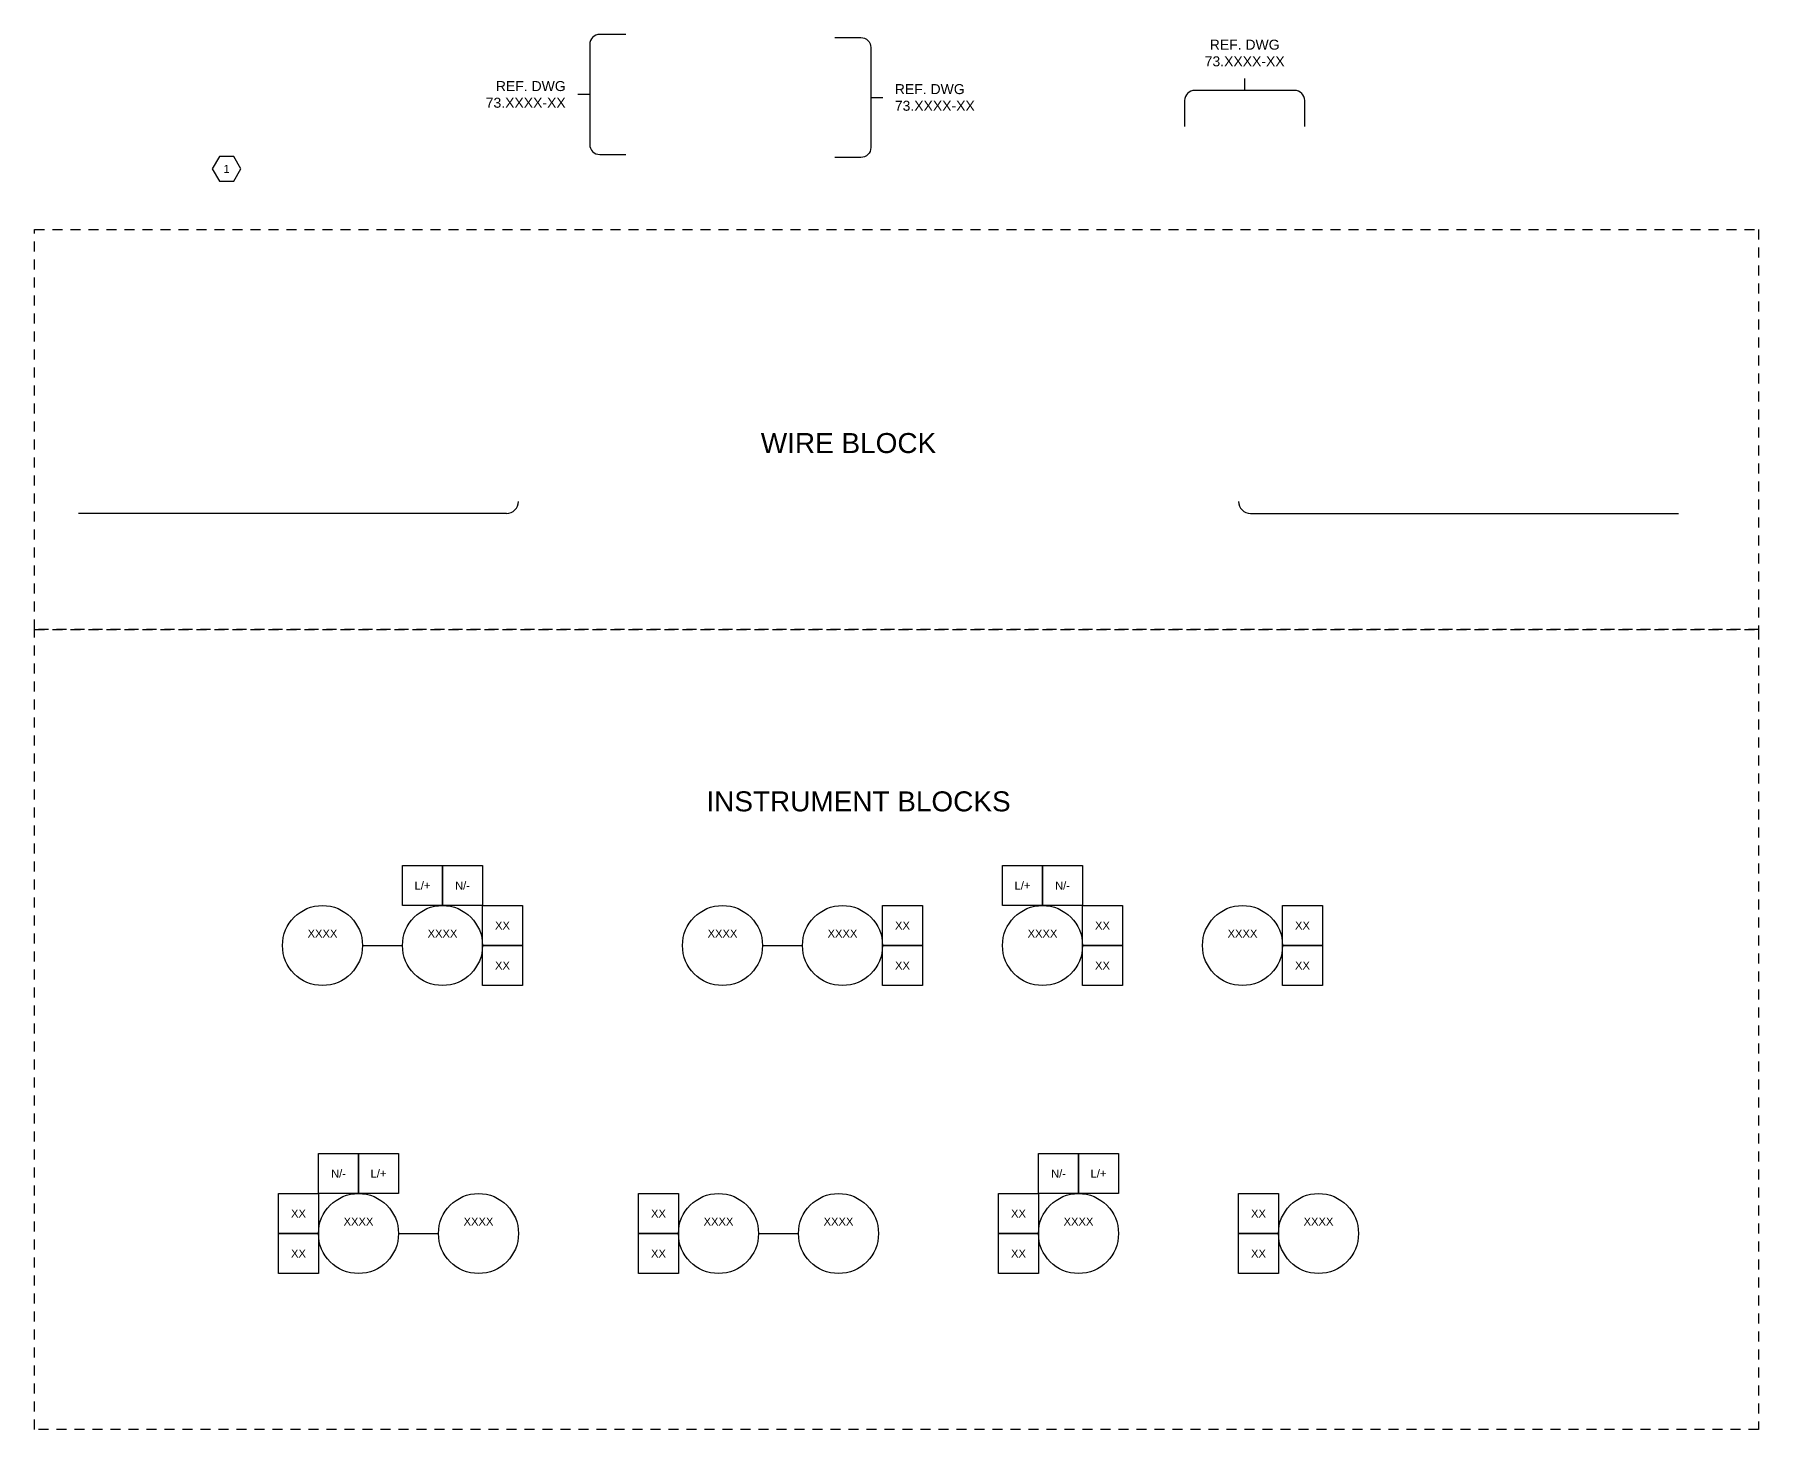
# Model space of a CAD drawing. Header units: inches. Extents: x 0 to 118, y -25 to 20.
# Drawn here: x 35 to 56.55, y 2.5 to 19.94 of the extents above; entities that cross this region are included whole.
import ezdxf
from ezdxf.enums import TextEntityAlignment as Align

# ---------------------------------------------------------------- set-up
doc = ezdxf.new("R2010")
doc.units = ezdxf.units.IN
doc.header["$MEASUREMENT"] = 0
doc.linetypes.add('HIDDEN2', pattern=[0.1875, 0.125, -0.0625])
for name, color, linetype in [('BORDER2', 220, 'HIDDEN2'), ('OBJECT 2', 31, 'Continuous'), ('OBJECT 4', 11, 'Continuous'), ('SYMS', 7, 'Continuous'), ('TAGS', 150, 'Continuous'), ('TERMS', 123, 'Continuous'), ('TEXT', 2, 'Continuous'), ('TEXT 2', 50, 'Continuous'), ('WIRES', 7, 'Continuous')]:
    doc.layers.add(name, color=color, linetype=linetype)
doc.layers.add('CONDUIT', color=7, linetype='Continuous', lineweight=70)
doc.styles.add('INERCONNECT TABLES', font='arial.ttf', dxfattribs={"height": 0.1})
doc.styles.get("Standard").update_dxf_attribs({"font": 'arial.ttf'})

# ---------------------------------------------------------------- blocks, each defined once
blk = doc.blocks.new('WIRE_IDP')
for centre, start, end in [((-0.15, 0.15), 270, 0), ((9.15, 0.15), 180, 270)]:
    blk.add_arc(centre, 0.15, start, end)
at = {"layer": 'WIRES'}
for p, q in [((-0.15, 0), (-5.5, 0)), ((9.15, 0), (14.5, 0))]:
    blk.add_line(p, q, dxfattribs=at)
at = {"style": 'INERCONNECT TABLES'}
for tag, p in [('Src_WireLabel', (-1.645, 0.05)), ('Src_Color', (-0.8, 0.05)), ('Src_Size', (-0.1, 0.05))]:
    blk.add_attdef(tag, text='', height=0.1, dxfattribs=at).set_placement(p, align=Align.BOTTOM_RIGHT)
for tag, p in [('Dst_Size', (9.1, 0.05)), ('Dst_Color', (9.8, 0.05)), ('Dst_WireLabel', (10.65, 0.05))]:
    blk.add_attdef(tag, text='', height=0.1, dxfattribs=at).set_placement(p, align=Align.BOTTOM_LEFT)
blk = doc.blocks.new('*U162')
blk.add_lwpolyline([(0.179, 0.18), (0.09, 0.335), (-0.09, 0.335), (-0.179, 0.18), (-0.09, 0.025), (0.09, 0.025)], close=True)
at = {"layer": 'CONDUIT', "color": 3, "lineweight": -3}
blk.add_attdef('NOTE', text='', height=0.1, dxfattribs=at).set_placement((0, 0.18), align=Align.MIDDLE_CENTER)
blk = doc.blocks.new('*U160')
at = {"layer": 'OBJECT 4'}
for points in [[(-1.5, 0.75), (-1, 0.75), (-1, 0.25), (-1.5, 0.25)], [(-1, 0.75), (-0.5, 0.75), (-0.5, 0.25), (-1, 0.25)], [(-0.5, 0.25), (0, 0.25), (0, -0.25), (-0.5, -0.25)], [(-0.5, -0.25), (0, -0.25), (0, -0.75), (-0.5, -0.75)]]:
    blk.add_lwpolyline(points, close=True, dxfattribs=at)
for centre in [(-2.5, -0.25), (-1, -0.25)]:
    blk.add_circle(centre, 0.5, dxfattribs=at)
at = {"layer": 'WIRES'}
blk.add_line((-2, -0.25), (-1.5, -0.25), dxfattribs=at)
at = {"style": 'INERCONNECT TABLES', "flags": 1}
for tag, p in [('X2TERM01', (-1.25, 0.75)), ('X2TERM02', (-0.75, 0.75))]:
    blk.add_attdef(tag, p, '', height=0.1, dxfattribs=at)
at = {"style": 'INERCONNECT TABLES'}
for tag, p in [('Desc01', (-3.5, -0.05)), ('Desc02', (-3.5, -0.2)), ('Desc03', (-3.5, -0.35))]:
    blk.add_attdef(tag, text='', height=0.1, dxfattribs=at).set_placement(p, align=Align.RIGHT)
at = {"style": 'INERCONNECT TABLES', "flags": 1}
for tag, p in [('X3TERM01', (0, 0)), ('X3TERM02', (0, -0.5))]:
    blk.add_attdef(tag, text='', height=0.1, dxfattribs=at).set_placement(p, align=Align.RIGHT)
at = {"layer": 'TAGS', "style": 'INERCONNECT TABLES', "flags": 8}
for tag, p in [('ISATag_ElementIdent', (-2.5, -0.15)), ('ISATag_FunctIdent', (-1, -0.15)), ('ISATag_ElementNum', (-2.5, -0.45)), ('ISATag_LoopNum', (-1, -0.45))]:
    blk.add_attdef(tag, text='', height=0.1, dxfattribs=at).set_placement(p, align=Align.CENTER)
at = {"layer": 'TERMS', "style": 'INERCONNECT TABLES', "flags": 8}
for tag, p in [('Term01', (-0.25, 0)), ('Term02', (-0.25, -0.5))]:
    blk.add_attdef(tag, text='', height=0.1, dxfattribs=at).set_placement(p, align=Align.MIDDLE_CENTER)
at = {"layer": 'TEXT 2', "color": 4, "style": 'INERCONNECT TABLES', "flags": 8}
for tag, p in [('LinePlus', (-1.25, 0.5)), ('NeutralMinus', (-0.75, 0.5))]:
    blk.add_attdef(tag, text='', height=0.1, dxfattribs=at).set_placement(p, align=Align.MIDDLE_CENTER)
blk = doc.blocks.new('*U112')
at = {"layer": 'OBJECT 4'}
for points in [[(-0.5, 0.25), (0, 0.25), (0, -0.25), (-0.5, -0.25)], [(-0.5, -0.25), (0, -0.25), (0, -0.75), (-0.5, -0.75)]]:
    blk.add_lwpolyline(points, close=True, dxfattribs=at)
blk.add_circle((-1, -0.25), 0.5, dxfattribs=at)
at = {"style": 'INERCONNECT TABLES'}
for tag, p in [('Desc01', (-3.5, -0.05)), ('Desc02', (-3.5, -0.2)), ('Desc03', (-3.5, -0.35))]:
    blk.add_attdef(tag, text='', height=0.1, dxfattribs=at).set_placement(p, align=Align.RIGHT)
at = {"style": 'INERCONNECT TABLES', "flags": 1}
for tag, p in [('X3TERM01', (0, 0)), ('X3TERM02', (0, -0.5))]:
    blk.add_attdef(tag, text='', height=0.1, dxfattribs=at).set_placement(p, align=Align.RIGHT)
at = {"layer": 'TAGS', "style": 'INERCONNECT TABLES', "flags": 8}
for tag, p in [('ISATag_FunctIdent', (-1, -0.15)), ('ISATag_LoopNum', (-1, -0.45))]:
    blk.add_attdef(tag, text='', height=0.1, dxfattribs=at).set_placement(p, align=Align.CENTER)
at = {"layer": 'TERMS', "style": 'INERCONNECT TABLES', "flags": 8}
for tag, p in [('Term01', (-0.25, 0)), ('Term02', (-0.25, -0.5))]:
    blk.add_attdef(tag, text='', height=0.1, dxfattribs=at).set_placement(p, align=Align.MIDDLE_CENTER)
blk = doc.blocks.new('*U111')
at = {"layer": 'OBJECT 4'}
for points in [[(-1.5, 0.75), (-1, 0.75), (-1, 0.25), (-1.5, 0.25)], [(-1, 0.75), (-0.5, 0.75), (-0.5, 0.25), (-1, 0.25)], [(-0.5, 0.25), (0, 0.25), (0, -0.25), (-0.5, -0.25)], [(-0.5, -0.25), (0, -0.25), (0, -0.75), (-0.5, -0.75)]]:
    blk.add_lwpolyline(points, close=True, dxfattribs=at)
blk.add_circle((-1, -0.25), 0.5, dxfattribs=at)
at = {"style": 'INERCONNECT TABLES', "flags": 1}
for tag, p in [('X2TERM01', (-1.25, 0.75)), ('X2TERM02', (-0.75, 0.75))]:
    blk.add_attdef(tag, p, '', height=0.1, dxfattribs=at)
at = {"style": 'INERCONNECT TABLES'}
for tag, p in [('Desc01', (-3.5, -0.05)), ('Desc02', (-3.5, -0.2)), ('Desc03', (-3.5, -0.35))]:
    blk.add_attdef(tag, text='', height=0.1, dxfattribs=at).set_placement(p, align=Align.RIGHT)
at = {"style": 'INERCONNECT TABLES', "flags": 1}
for tag, p in [('X3TERM01', (0, 0)), ('X3TERM02', (0, -0.5))]:
    blk.add_attdef(tag, text='', height=0.1, dxfattribs=at).set_placement(p, align=Align.RIGHT)
at = {"layer": 'TAGS', "style": 'INERCONNECT TABLES', "flags": 8}
for tag, p in [('ISATag_FunctIdent', (-1, -0.15)), ('ISATag_LoopNum', (-1, -0.45))]:
    blk.add_attdef(tag, text='', height=0.1, dxfattribs=at).set_placement(p, align=Align.CENTER)
at = {"layer": 'TERMS', "style": 'INERCONNECT TABLES', "flags": 8}
for tag, p in [('Term01', (-0.25, 0)), ('Term02', (-0.25, -0.5))]:
    blk.add_attdef(tag, text='', height=0.1, dxfattribs=at).set_placement(p, align=Align.MIDDLE_CENTER)
at = {"layer": 'TEXT 2', "color": 4, "style": 'INERCONNECT TABLES', "flags": 8}
for tag, p in [('LinePlus', (-1.25, 0.5)), ('NeutralMinus', (-0.75, 0.5))]:
    blk.add_attdef(tag, text='', height=0.1, dxfattribs=at).set_placement(p, align=Align.MIDDLE_CENTER)
blk = doc.blocks.new('*U110')
at = {"layer": 'OBJECT 4'}
for points in [[(-0.5, 0.25), (0, 0.25), (0, -0.25), (-0.5, -0.25)], [(-0.5, -0.25), (0, -0.25), (0, -0.75), (-0.5, -0.75)]]:
    blk.add_lwpolyline(points, close=True, dxfattribs=at)
for centre in [(-2.5, -0.25), (-1, -0.25)]:
    blk.add_circle(centre, 0.5, dxfattribs=at)
at = {"layer": 'WIRES'}
blk.add_line((-2, -0.25), (-1.5, -0.25), dxfattribs=at)
at = {"style": 'INERCONNECT TABLES'}
for tag, p in [('Desc01', (-3.5, -0.05)), ('Desc02', (-3.5, -0.198)), ('Desc03', (-3.5, -0.35))]:
    blk.add_attdef(tag, text='', height=0.1, dxfattribs=at).set_placement(p, align=Align.RIGHT)
at = {"style": 'INERCONNECT TABLES', "flags": 1}
for tag, p in [('X3TERM01', (0, 0)), ('X3TERM02', (0, -0.5))]:
    blk.add_attdef(tag, text='', height=0.1, dxfattribs=at).set_placement(p, align=Align.RIGHT)
at = {"layer": 'TAGS', "style": 'INERCONNECT TABLES', "flags": 8}
for tag, p in [('ISATag_ElementIdent', (-2.5, -0.15)), ('ISATag_FunctIdent', (-1, -0.15)), ('ISATag_ElementNum', (-2.5, -0.45)), ('ISATag_LoopNum', (-1, -0.45))]:
    blk.add_attdef(tag, text='', height=0.1, dxfattribs=at).set_placement(p, align=Align.CENTER)
at = {"layer": 'TERMS', "style": 'INERCONNECT TABLES', "flags": 8}
for tag, p in [('Term01', (-0.25, 0)), ('Term02', (-0.25, -0.5))]:
    blk.add_attdef(tag, text='', height=0.1, dxfattribs=at).set_placement(p, align=Align.MIDDLE_CENTER)
blk = doc.blocks.new('*U168')
at = {"layer": 'OBJECT 4'}
for points in [[(0.5, 0.75), (1, 0.75), (1, 0.25), (0.5, 0.25)], [(1, 0.75), (1.5, 0.75), (1.5, 0.25), (1, 0.25)], [(0, 0.25), (0.5, 0.25), (0.5, -0.25), (0, -0.25)], [(0, -0.25), (0.5, -0.25), (0.5, -0.75), (0, -0.75)]]:
    blk.add_lwpolyline(points, close=True, dxfattribs=at)
for centre in [(1, -0.25), (2.5, -0.25)]:
    blk.add_circle(centre, 0.5, dxfattribs=at)
at = {"layer": 'WIRES'}
blk.add_line((1.5, -0.25), (2, -0.25), dxfattribs=at)
at = {"style": 'INERCONNECT TABLES', "flags": 1}
for tag, p in [('X2TERM01', (0.75, 0.75)), ('X2TERM02', (1.25, 0.75))]:
    blk.add_attdef(tag, p, '', height=0.1, dxfattribs=at)
for tag, p in [('X3TERM01', (0, 0)), ('X3TERM02', (0, -0.5))]:
    blk.add_attdef(tag, text='', height=0.1, dxfattribs=at).set_placement(p, align=Align.RIGHT)
at = {"style": 'INERCONNECT TABLES'}
for tag, p in [('Desc01', (3.5, -0.05)), ('Desc02', (3.5, -0.2)), ('Desc03', (3.5, -0.35))]:
    blk.add_attdef(tag, p, '', height=0.1, dxfattribs=at)
at = {"layer": 'TAGS', "style": 'INERCONNECT TABLES', "flags": 8}
for tag, p in [('ISATag_FunctIdent', (1, -0.15)), ('ISATag_ElementIdent', (2.5, -0.15)), ('ISATag_LoopNum', (1, -0.45)), ('ISATag_ElementNum', (2.5, -0.45))]:
    blk.add_attdef(tag, text='', height=0.1, dxfattribs=at).set_placement(p, align=Align.CENTER)
at = {"layer": 'TERMS', "style": 'INERCONNECT TABLES', "flags": 8}
for tag, p in [('Term01', (0.25, 0)), ('Term02', (0.25, -0.5))]:
    blk.add_attdef(tag, text='', height=0.1, dxfattribs=at).set_placement(p, align=Align.MIDDLE_CENTER)
at = {"layer": 'TEXT 2', "color": 4, "style": 'INERCONNECT TABLES', "flags": 8}
for tag, p in [('NeutralMinus', (0.75, 0.5)), ('LinePlus', (1.25, 0.5))]:
    blk.add_attdef(tag, text='', height=0.1, dxfattribs=at).set_placement(p, align=Align.MIDDLE_CENTER)
blk = doc.blocks.new('*U113')
at = {"layer": 'OBJECT 4'}
for points in [[(0, 0.25), (0.5, 0.25), (0.5, -0.25), (0, -0.25)], [(0, -0.25), (0.5, -0.25), (0.5, -0.75), (0, -0.75)]]:
    blk.add_lwpolyline(points, close=True, dxfattribs=at)
for centre in [(1, -0.25), (2.5, -0.25)]:
    blk.add_circle(centre, 0.5, dxfattribs=at)
at = {"layer": 'WIRES'}
blk.add_line((1.5, -0.25), (2, -0.25), dxfattribs=at)
at = {"style": 'INERCONNECT TABLES', "flags": 1}
for tag, p in [('X3TERM01', (0, 0)), ('X3TERM02', (0, -0.5))]:
    blk.add_attdef(tag, text='', height=0.1, dxfattribs=at).set_placement(p, align=Align.RIGHT)
at = {"style": 'INERCONNECT TABLES'}
for tag, p in [('Desc01', (3.5, -0.05)), ('Desc02', (3.5, -0.2)), ('Desc03', (3.5, -0.35))]:
    blk.add_attdef(tag, p, '', height=0.1, dxfattribs=at)
at = {"layer": 'TAGS', "style": 'INERCONNECT TABLES', "flags": 8}
for tag, p in [('ISATag_FunctIdent', (1, -0.15)), ('ISATag_ElementIdent', (2.5, -0.15)), ('ISATag_LoopNum', (1, -0.45)), ('ISATag_ElementNum', (2.5, -0.45))]:
    blk.add_attdef(tag, text='', height=0.1, dxfattribs=at).set_placement(p, align=Align.CENTER)
at = {"layer": 'TERMS', "style": 'INERCONNECT TABLES', "flags": 8}
for tag, p in [('Term01', (0.25, 0)), ('Term02', (0.25, -0.5))]:
    blk.add_attdef(tag, text='', height=0.1, dxfattribs=at).set_placement(p, align=Align.MIDDLE_CENTER)
blk = doc.blocks.new('*U167')
at = {"layer": 'OBJECT 4'}
for points in [[(0.5, 0.75), (1, 0.75), (1, 0.25), (0.5, 0.25)], [(1, 0.75), (1.5, 0.75), (1.5, 0.25), (1, 0.25)], [(0, 0.25), (0.5, 0.25), (0.5, -0.25), (0, -0.25)], [(0, -0.25), (0.5, -0.25), (0.5, -0.75), (0, -0.75)]]:
    blk.add_lwpolyline(points, close=True, dxfattribs=at)
blk.add_circle((1, -0.25), 0.5, dxfattribs=at)
at = {"style": 'INERCONNECT TABLES', "flags": 1}
for tag, p in [('X2TERM01', (0.75, 0.75)), ('X2TERM02', (1.25, 0.75))]:
    blk.add_attdef(tag, p, '', height=0.1, dxfattribs=at)
for tag, p in [('X3TERM01', (0, 0)), ('X3TERM02', (0, -0.5))]:
    blk.add_attdef(tag, text='', height=0.1, dxfattribs=at).set_placement(p, align=Align.RIGHT)
at = {"style": 'INERCONNECT TABLES'}
for tag, p in [('Desc01', (3.5, -0.05)), ('Desc02', (3.5, -0.2)), ('Desc03', (3.5, -0.35))]:
    blk.add_attdef(tag, p, '', height=0.1, dxfattribs=at)
at = {"layer": 'TAGS', "style": 'INERCONNECT TABLES', "flags": 8}
for tag, p in [('ISATag_FunctIdent', (1, -0.15)), ('ISATag_LoopNum', (1, -0.45))]:
    blk.add_attdef(tag, text='', height=0.1, dxfattribs=at).set_placement(p, align=Align.CENTER)
at = {"layer": 'TERMS', "style": 'INERCONNECT TABLES', "flags": 8}
for tag, p in [('Term01', (0.25, 0)), ('Term02', (0.25, -0.5))]:
    blk.add_attdef(tag, text='', height=0.1, dxfattribs=at).set_placement(p, align=Align.MIDDLE_CENTER)
at = {"layer": 'TEXT 2', "color": 4, "style": 'INERCONNECT TABLES', "flags": 8}
for tag, p in [('NeutralMinus', (0.75, 0.5)), ('LinePlus', (1.25, 0.5))]:
    blk.add_attdef(tag, text='', height=0.1, dxfattribs=at).set_placement(p, align=Align.MIDDLE_CENTER)
blk = doc.blocks.new('*U114')
at = {"layer": 'OBJECT 4'}
for points in [[(0, 0.25), (0.5, 0.25), (0.5, -0.25), (0, -0.25)], [(0, -0.25), (0.5, -0.25), (0.5, -0.75), (0, -0.75)]]:
    blk.add_lwpolyline(points, close=True, dxfattribs=at)
blk.add_circle((1, -0.25), 0.5, dxfattribs=at)
at = {"style": 'INERCONNECT TABLES', "flags": 1}
for tag, p in [('X3TERM01', (0, 0)), ('X3TERM02', (0, -0.5))]:
    blk.add_attdef(tag, text='', height=0.1, dxfattribs=at).set_placement(p, align=Align.RIGHT)
at = {"style": 'INERCONNECT TABLES'}
for tag, p in [('Desc01', (3.5, -0.05)), ('Desc02', (3.5, -0.2)), ('Desc03', (3.5, -0.35))]:
    blk.add_attdef(tag, p, '', height=0.1, dxfattribs=at)
at = {"layer": 'TAGS', "style": 'INERCONNECT TABLES', "flags": 8}
for tag, p in [('ISATag_FunctIdent', (1, -0.15)), ('ISATag_LoopNum', (1, -0.45))]:
    blk.add_attdef(tag, text='', height=0.1, dxfattribs=at).set_placement(p, align=Align.CENTER)
at = {"layer": 'TERMS', "style": 'INERCONNECT TABLES', "flags": 8}
for tag, p in [('Term01', (0.25, 0)), ('Term02', (0.25, -0.5))]:
    blk.add_attdef(tag, text='', height=0.1, dxfattribs=at).set_placement(p, align=Align.MIDDLE_CENTER)
blk = doc.blocks.new('*U202')
blk.add_line((0, 0), (0, -0.15))
blk.add_lwpolyline([(-0.75, 0.45), (-0.75, 0.125, 0.414214), (-0.625, 0), (0.625, 0, 0.414214), (0.75, 0.125), (0.75, 0.45)], format="xyb")
blk = doc.blocks.new('*U203')
blk.add_line((0, 0), (0, 0.15))
blk.add_lwpolyline([(-0.75, -0.45), (-0.75, -0.125, -0.414214), (-0.625, 0), (0.625, 0, -0.414214), (0.75, -0.125), (0.75, -0.45)], format="xyb")
blk = doc.blocks.new('*U204')
blk.add_line((0, 0), (0, -0.15))
blk.add_lwpolyline([(-0.75, 0.45), (-0.75, 0.125, 0.414214), (-0.625, 0), (0.625, 0, 0.414214), (0.75, 0.125), (0.75, 0.45)], format="xyb")

msp = doc.modelspace()

# ---------------------------------------------------------------- linework, layer by layer
at = {"layer": 'BORDER2'}
for points in [[(35, 17.5), (56.55, 17.5), (56.55, 12.5), (35, 12.5)], [(35, 12.5), (56.55, 12.5), (56.55, 2.5), (35, 2.5)]]:
    msp.add_lwpolyline(points, close=True, dxfattribs=at)

# ---------------------------------------------------------------- block references
msp.add_blockref('*U162', (37.401, 18.078)).add_auto_attribs({'NOTE': '1'})
msp.add_blockref('WIRE_IDP', (41.05, 13.95))
ref = msp.add_blockref('*U160', (41.1, 8.8))
ref.add_attrib('ISATag_FunctIdent', 'XXXX', dxfattribs={"layer": 'TAGS', "height": 0.1, "style": 'INERCONNECT TABLES'}).set_placement((40.1, 8.65), align=Align.CENTER)
ref.add_attrib('ISATag_ElementIdent', 'XXXX', dxfattribs={"layer": 'TAGS', "height": 0.1, "style": 'INERCONNECT TABLES'}).set_placement((38.6, 8.65), align=Align.CENTER)
ref.add_attrib('LinePlus', 'L/+', dxfattribs={"layer": 'TEXT 2', "color": 4, "height": 0.1, "style": 'INERCONNECT TABLES'}).set_placement((39.85, 9.3), align=Align.MIDDLE_CENTER)
ref.add_attrib('NeutralMinus', 'N/-', dxfattribs={"layer": 'TEXT 2', "color": 4, "height": 0.1, "style": 'INERCONNECT TABLES'}).set_placement((40.35, 9.3), align=Align.MIDDLE_CENTER)
ref.add_attrib('Term01', 'XX', dxfattribs={"layer": 'TERMS', "height": 0.1, "style": 'INERCONNECT TABLES', "flags": 8}).set_placement((40.85, 8.8), align=Align.MIDDLE_CENTER)
ref.add_attrib('Term02', 'XX', dxfattribs={"layer": 'TERMS', "height": 0.1, "style": 'INERCONNECT TABLES', "flags": 8}).set_placement((40.85, 8.3), align=Align.MIDDLE_CENTER)
ref = msp.add_blockref('*U111', (48.6, 8.8))
ref.add_attrib('LinePlus', 'L/+', dxfattribs={"layer": 'TEXT 2', "color": 4, "height": 0.1, "style": 'INERCONNECT TABLES'}).set_placement((47.35, 9.3), align=Align.MIDDLE_CENTER)
ref.add_attrib('NeutralMinus', 'N/-', dxfattribs={"layer": 'TEXT 2', "color": 4, "height": 0.1, "style": 'INERCONNECT TABLES'}).set_placement((47.85, 9.3), align=Align.MIDDLE_CENTER)
ref.add_attrib('ISATag_FunctIdent', 'XXXX', dxfattribs={"layer": 'TAGS', "height": 0.1, "style": 'INERCONNECT TABLES'}).set_placement((47.6, 8.65), align=Align.CENTER)
ref.add_attrib('Term01', 'XX', dxfattribs={"layer": 'TERMS', "height": 0.1, "style": 'INERCONNECT TABLES', "flags": 8}).set_placement((48.35, 8.8), align=Align.MIDDLE_CENTER)
ref.add_attrib('Term02', 'XX', dxfattribs={"layer": 'TERMS', "height": 0.1, "style": 'INERCONNECT TABLES', "flags": 8}).set_placement((48.35, 8.3), align=Align.MIDDLE_CENTER)
ref = msp.add_blockref('*U110', (46.1, 8.8))
ref.add_attrib('ISATag_ElementIdent', 'XXXX', dxfattribs={"layer": 'TAGS', "height": 0.1, "style": 'INERCONNECT TABLES'}).set_placement((43.6, 8.65), align=Align.CENTER)
ref.add_attrib('ISATag_FunctIdent', 'XXXX', dxfattribs={"layer": 'TAGS', "height": 0.1, "style": 'INERCONNECT TABLES'}).set_placement((45.1, 8.65), align=Align.CENTER)
ref.add_attrib('Term01', 'XX', dxfattribs={"layer": 'TERMS', "height": 0.1, "style": 'INERCONNECT TABLES', "flags": 8}).set_placement((45.85, 8.8), align=Align.MIDDLE_CENTER)
ref.add_attrib('Term02', 'XX', dxfattribs={"layer": 'TERMS', "height": 0.1, "style": 'INERCONNECT TABLES', "flags": 8}).set_placement((45.85, 8.3), align=Align.MIDDLE_CENTER)
ref = msp.add_blockref('*U112', (51.1, 8.8))
ref.add_attrib('ISATag_FunctIdent', 'XXXX', dxfattribs={"layer": 'TAGS', "height": 0.1, "style": 'INERCONNECT TABLES'}).set_placement((50.1, 8.65), align=Align.CENTER)
ref.add_attrib('Term01', 'XX', dxfattribs={"layer": 'TERMS', "height": 0.1, "style": 'INERCONNECT TABLES', "flags": 8}).set_placement((50.85, 8.8), align=Align.MIDDLE_CENTER)
ref.add_attrib('Term02', 'XX', dxfattribs={"layer": 'TERMS', "height": 0.1, "style": 'INERCONNECT TABLES', "flags": 8}).set_placement((50.85, 8.3), align=Align.MIDDLE_CENTER)
ref = msp.add_blockref('*U167', (47.05, 5.2))
ref.add_attrib('ISATag_FunctIdent', 'XXXX', dxfattribs={"layer": 'TAGS', "height": 0.1, "style": 'INERCONNECT TABLES'}).set_placement((48.05, 5.05), align=Align.CENTER)
ref.add_attrib('LinePlus', 'L/+', dxfattribs={"layer": 'TEXT 2', "color": 4, "height": 0.1, "style": 'INERCONNECT TABLES'}).set_placement((48.3, 5.7), align=Align.MIDDLE_CENTER)
ref.add_attrib('NeutralMinus', 'N/-', dxfattribs={"layer": 'TEXT 2', "color": 4, "height": 0.1, "style": 'INERCONNECT TABLES'}).set_placement((47.8, 5.7), align=Align.MIDDLE_CENTER)
ref.add_attrib('Term01', 'XX', dxfattribs={"layer": 'TERMS', "height": 0.1, "style": 'INERCONNECT TABLES', "flags": 8}).set_placement((47.3, 5.2), align=Align.MIDDLE_CENTER)
ref.add_attrib('Term02', 'XX', dxfattribs={"layer": 'TERMS', "height": 0.1, "style": 'INERCONNECT TABLES', "flags": 8}).set_placement((47.3, 4.7), align=Align.MIDDLE_CENTER)
ref = msp.add_blockref('*U113', (42.55, 5.2))
ref.add_attrib('ISATag_ElementIdent', 'XXXX', dxfattribs={"layer": 'TAGS', "height": 0.1, "style": 'INERCONNECT TABLES'}).set_placement((45.05, 5.05), align=Align.CENTER)
ref.add_attrib('ISATag_FunctIdent', 'XXXX', dxfattribs={"layer": 'TAGS', "height": 0.1, "style": 'INERCONNECT TABLES'}).set_placement((43.55, 5.05), align=Align.CENTER)
ref.add_attrib('Term01', 'XX', dxfattribs={"layer": 'TERMS', "height": 0.1, "style": 'INERCONNECT TABLES', "flags": 8}).set_placement((42.8, 5.2), align=Align.MIDDLE_CENTER)
ref.add_attrib('Term02', 'XX', dxfattribs={"layer": 'TERMS', "height": 0.1, "style": 'INERCONNECT TABLES', "flags": 8}).set_placement((42.8, 4.7), align=Align.MIDDLE_CENTER)
ref = msp.add_blockref('*U114', (50.05, 5.2))
ref.add_attrib('ISATag_FunctIdent', 'XXXX', dxfattribs={"layer": 'TAGS', "height": 0.1, "style": 'INERCONNECT TABLES'}).set_placement((51.05, 5.05), align=Align.CENTER)
ref.add_attrib('Term01', 'XX', dxfattribs={"layer": 'TERMS', "height": 0.1, "style": 'INERCONNECT TABLES', "flags": 8}).set_placement((50.3, 5.2), align=Align.MIDDLE_CENTER)
ref.add_attrib('Term02', 'XX', dxfattribs={"layer": 'TERMS', "height": 0.1, "style": 'INERCONNECT TABLES', "flags": 8}).set_placement((50.3, 4.7), align=Align.MIDDLE_CENTER)
at = {"layer": 'OBJECT 2'}
for name, p, rotation in [('*U202', (41.94, 19.188), 270), ('*U203', (45.454, 19.15), 270), ('*U204', (50.127, 19.238), 180)]:
    msp.add_blockref(name, p, dxfattribs=dict(at, rotation=rotation))
at = {"layer": 'SYMS'}
ref = msp.add_blockref('*U168', (38.05, 5.2), dxfattribs=at)
ref.add_attrib('ISATag_FunctIdent', 'XXXX', dxfattribs={"layer": 'TAGS', "height": 0.1, "style": 'INERCONNECT TABLES'}).set_placement((39.05, 5.05), align=Align.CENTER)
ref.add_attrib('ISATag_ElementIdent', 'XXXX', dxfattribs={"layer": 'TAGS', "height": 0.1, "style": 'INERCONNECT TABLES'}).set_placement((40.55, 5.05), align=Align.CENTER)
ref.add_attrib('LinePlus', 'L/+', dxfattribs={"layer": 'TEXT 2', "color": 4, "height": 0.1, "style": 'INERCONNECT TABLES'}).set_placement((39.3, 5.7), align=Align.MIDDLE_CENTER)
ref.add_attrib('NeutralMinus', 'N/-', dxfattribs={"layer": 'TEXT 2', "color": 4, "height": 0.1, "style": 'INERCONNECT TABLES'}).set_placement((38.8, 5.7), align=Align.MIDDLE_CENTER)
ref.add_attrib('Term01', 'XX', dxfattribs={"layer": 'TERMS', "height": 0.1, "style": 'INERCONNECT TABLES', "flags": 8}).set_placement((38.3, 5.2), align=Align.MIDDLE_CENTER)
ref.add_attrib('Term02', 'XX', dxfattribs={"layer": 'TERMS', "height": 0.1, "style": 'INERCONNECT TABLES', "flags": 8}).set_placement((38.3, 4.7), align=Align.MIDDLE_CENTER)

# ---------------------------------------------------------------- texts
at = {"char_height": 0.25, "attachment_point": 5, "style": 'INERCONNECT TABLES'}
for s, insert in [('WIRE BLOCK', (45.175, 14.829)), ('INSTRUMENT BLOCKS', (45.3, 10.35))]:
    msp.add_mtext_dynamic_manual_height_columns(s, width=5.45, gutter_width=0.5, heights=[0], dxfattribs=dict(at, insert=insert))
at = {"layer": 'TEXT', "char_height": 0.125}
for insert, attachment_point in [((50.127, 19.538), 8), ((41.64, 19.188), 6), ((45.754, 19.15), 4)]:
    msp.add_mtext('REF. DWG\\P73.XXXX-XX', dxfattribs=dict(at, insert=insert, attachment_point=attachment_point))

doc.saveas('drawing.dxf')
